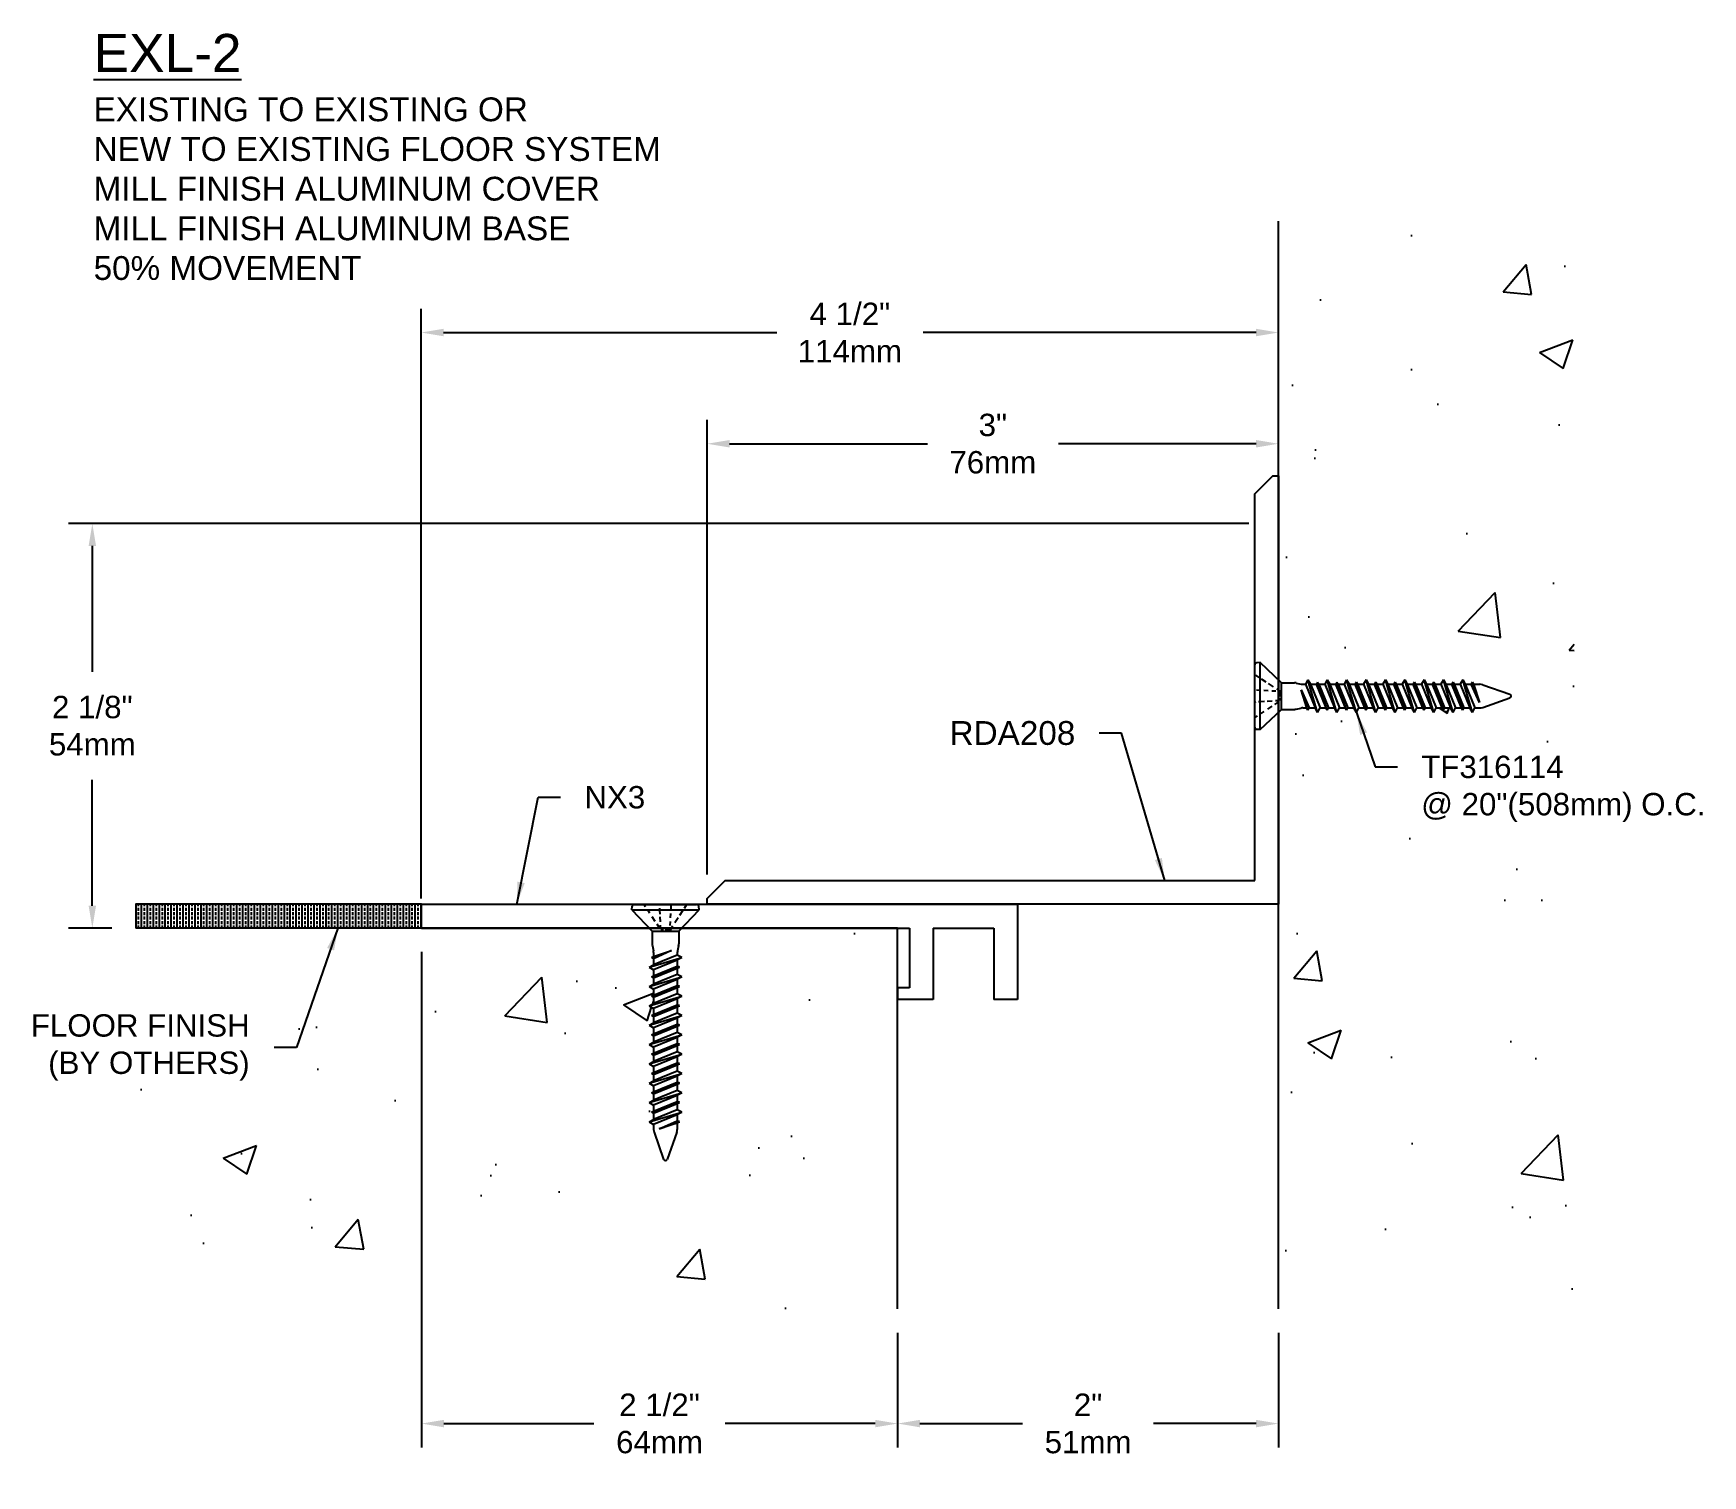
# Model space of a CAD drawing. Header units: inches. Extents: x -0.14 to 8.63, y 0.52 to 8.1.
import ezdxf

# ---------------------------------------------------------------- set-up
doc = ezdxf.new("R2010")
doc.units = ezdxf.units.IN
doc.header["$MEASUREMENT"] = 0
for name, color, linetype in [('Anchors', 4, 'Continuous'), ('Conditions', 1, 'Continuous'), ('Dimensions', 3, 'Continuous'), ('Metals', 7, 'Continuous'), ('Text', 2, 'Continuous')]:
    doc.layers.add(name, color=color, linetype=linetype)
doc.styles.add('Arial', font='arial.ttf')
doc.dimstyles.new('ARIAL', dxfattribs={"dimtxt": 0.1175, "dimasz": 0.1175, "dimexe": 0.125, "dimexo": 0.125, "dimgap": 0.125, "dimtad": 0, "dimtih": 1, "dimtoh": 1, "dimdec": 4, "dimzin": 0, "dimdsep": 46, "dimlunit": 4, "dimtxsty": 'Arial', "dimcen": 0.09, "dimadec": 0, "dimazin": 0, "dimtfac": 1, "dimtdec": 4, "dimtofl": 0, "dimtmove": 0, "dimatfit": 3, "dimfxl": 0, "dimfrac": 2, "dimtolj": 1, "dimtzin": 0, "dimarcsym": 0})

# ---------------------------------------------------------------- blocks, each defined once
blk = doc.blocks.new('TF-316114')
for p, q in [((-0.1634, 0), (0.1634, 0)), ((-0.1042, -0.0127), (-0.1125, 0)), ((-0.1762, -0.0285), (-0.1747, -0.0103)), ((-0.1762, -0.0285), (0.1762, -0.0285)), ((-0.1762, -0.0285), (-0.0698, -0.141)), ((-0.0815, -0.0472), (-0.0915, -0.0321)), ((-0.0533, -0.0902), (-0.0691, -0.0662)), ((-0.0308, -0.0055), (-0.0311, -0.0002)), ((-0.0297, -0.0263), (-0.0301, -0.0195)), ((-0.0284, -0.051), (-0.0294, -0.0323)), ((-0.0263, -0.091), (-0.0277, -0.065)), ((0.0274, -0.0703), (0.0286, -0.0479)), ((0.0297, -0.0255), (0.0306, -0.0085)), ((0.0662, -0.0707), (0.0485, -0.0976)), ((0.0698, -0.141), (0.1762, -0.0285)), ((0.0898, -0.0346), (0.0746, -0.0579)), ((0.1095, -0.0045), (0.0979, -0.0223)), ((0.1762, -0.0285), (0.1747, -0.0103)), ((-0.0698, -0.141), (0.0698, -0.141)), ((-0.0698, -0.141), (-0.0698, -0.2081)), ((-0.0307, -0.1248), (-0.0441, -0.1044)), ((-0.0245, -0.1261), (-0.0253, -0.1097)), ((-0.024, -0.135), (-0.0107, -0.135)), ((-0.0018, -0.135), (0.0183, -0.135)), ((0.0373, -0.1147), (0.024, -0.135)), ((0.024, -0.135), (0.0245, -0.1246)), ((0.0253, -0.1104), (0.0264, -0.0896)), ((0.0698, -0.141), (0.0698, -0.2081)), ((-0.0737, -0.2796), (0.0321, -0.2431)), ((-0.0687, -0.2177), (-0.0633, -0.2437)), ((-0.0623, -0.2734), (0.0321, -0.2431)), ((0.0321, -0.2431), (-0.0623, -0.2858)), ((-0.0623, -0.2533), (-0.0623, -0.2734)), ((0.0622, -0.2533), (0.0622, -0.2667)), ((0.0687, -0.2177), (0.0633, -0.2437)), ((-0.0863, -0.3304), (0.0862, -0.2796)), ((-0.0863, -0.3304), (-0.0623, -0.3175)), ((-0.0863, -0.3304), (-0.0623, -0.3433)), ((-0.0737, -0.2796), (-0.0623, -0.2734)), ((-0.0737, -0.2796), (-0.0623, -0.2858)), ((-0.0737, -0.3812), (0.0737, -0.3304)), ((0.0622, -0.2667), (-0.0623, -0.3175)), ((-0.0623, -0.2858), (-0.0623, -0.3175)), ((0.0622, -0.2925), (-0.0623, -0.3433)), ((-0.0623, -0.375), (0.0622, -0.3242)), ((0.0622, -0.3365), (-0.0623, -0.3873)), ((-0.0623, -0.3433), (-0.0623, -0.375)), ((0.0622, -0.2925), (0.0622, -0.3242)), ((0.0737, -0.3304), (0.0622, -0.3242)), ((0.0737, -0.3304), (0.0622, -0.3365)), ((0.0622, -0.3365), (0.0622, -0.3682)), ((0.0862, -0.2796), (0.0622, -0.2667)), ((0.0862, -0.2796), (0.0622, -0.2925)), ((-0.0863, -0.4319), (0.0862, -0.3812)), ((-0.0863, -0.4319), (-0.0623, -0.419)), ((-0.0863, -0.4319), (-0.0623, -0.4449)), ((-0.0737, -0.3812), (-0.0623, -0.375)), ((-0.0737, -0.3812), (-0.0623, -0.3873)), ((-0.0737, -0.4827), (0.0737, -0.4319)), ((0.0622, -0.3682), (-0.0623, -0.419)), ((-0.0623, -0.3873), (-0.0623, -0.419)), ((0.0622, -0.3941), (-0.0623, -0.4449)), ((-0.0623, -0.4766), (0.0622, -0.4258)), ((0.0622, -0.4381), (-0.0623, -0.4889)), ((0.0862, -0.3812), (0.0622, -0.3682)), ((0.0862, -0.3812), (0.0622, -0.3941)), ((0.0622, -0.3941), (0.0622, -0.4258)), ((0.0737, -0.4319), (0.0622, -0.4258)), ((0.0737, -0.4319), (0.0622, -0.4381)), ((0.0622, -0.4381), (0.0622, -0.4698)), ((-0.0863, -0.5335), (0.0862, -0.4827)), ((-0.0863, -0.5335), (-0.0623, -0.5206)), ((-0.0737, -0.4827), (-0.0623, -0.4766)), ((-0.0737, -0.4827), (-0.0623, -0.4889)), ((-0.0623, -0.4449), (-0.0623, -0.4766)), ((0.0622, -0.4698), (-0.0623, -0.5206)), ((-0.0623, -0.4889), (-0.0623, -0.5206)), ((0.0622, -0.4956), (-0.0623, -0.5464)), ((0.0862, -0.4827), (0.0622, -0.4698)), ((0.0862, -0.4827), (0.0622, -0.4956)), ((0.0622, -0.4956), (0.0622, -0.5273)), ((-0.0863, -0.5335), (-0.0623, -0.5464)), ((-0.0863, -0.6351), (0.0862, -0.5843)), ((-0.0737, -0.5843), (0.0737, -0.5335)), ((-0.0737, -0.5843), (-0.0623, -0.5781)), ((-0.0737, -0.5843), (-0.0623, -0.5904)), ((-0.0623, -0.5781), (0.0622, -0.5273)), ((0.0622, -0.5397), (-0.0623, -0.5904)), ((-0.0623, -0.5464), (-0.0623, -0.5781)), ((0.0622, -0.5714), (-0.0623, -0.6221)), ((-0.0623, -0.5904), (-0.0623, -0.6221)), ((0.0622, -0.5972), (-0.0623, -0.648)), ((0.0737, -0.5335), (0.0622, -0.5273)), ((0.0737, -0.5335), (0.0622, -0.5397)), ((0.0622, -0.5397), (0.0622, -0.5714)), ((0.0862, -0.5843), (0.0622, -0.5714)), ((0.0862, -0.5843), (0.0622, -0.5972)), ((0.0622, -0.5972), (0.0622, -0.6289)), ((-0.0863, -0.6351), (-0.0623, -0.6221)), ((-0.0863, -0.6351), (-0.0623, -0.648)), ((-0.0863, -0.7366), (0.0862, -0.6858)), ((-0.0737, -0.6858), (0.0737, -0.6351)), ((-0.0737, -0.6858), (-0.0623, -0.6797)), ((-0.0737, -0.6858), (-0.0623, -0.692)), ((-0.0623, -0.6797), (0.0622, -0.6289)), ((0.0622, -0.6412), (-0.0623, -0.692)), ((-0.0623, -0.648), (-0.0623, -0.6797)), ((0.0622, -0.6729), (-0.0623, -0.7237)), ((-0.0623, -0.692), (-0.0623, -0.7237)), ((0.0622, -0.6988), (-0.0623, -0.7495)), ((0.0737, -0.6351), (0.0622, -0.6289)), ((0.0737, -0.6351), (0.0622, -0.6412)), ((0.0622, -0.6412), (0.0622, -0.6729)), ((0.0862, -0.6858), (0.0622, -0.6729)), ((0.0862, -0.6858), (0.0622, -0.6988)), ((0.0622, -0.6988), (0.0622, -0.7305)), ((-0.0863, -0.7366), (-0.0623, -0.7237)), ((-0.0863, -0.7366), (-0.0623, -0.7495)), ((-0.0863, -0.8382), (0.0862, -0.7874)), ((-0.0737, -0.7874), (0.0737, -0.7366)), ((-0.0737, -0.7874), (-0.0623, -0.7812)), ((-0.0737, -0.7874), (-0.0623, -0.7936)), ((-0.0623, -0.7812), (0.0622, -0.7305)), ((0.0622, -0.7428), (-0.0623, -0.7936)), ((-0.0623, -0.7495), (-0.0623, -0.7812)), ((0.0622, -0.7745), (-0.0623, -0.8253)), ((0.0737, -0.7366), (0.0622, -0.7305)), ((0.0737, -0.7366), (0.0622, -0.7428)), ((0.0622, -0.7428), (0.0622, -0.7745)), ((0.0862, -0.7874), (0.0622, -0.7745)), ((0.0862, -0.7874), (0.0622, -0.8003)), ((-0.0863, -0.8382), (-0.0623, -0.8253)), ((-0.0863, -0.8382), (-0.0623, -0.8511)), ((-0.0737, -0.889), (0.0737, -0.8382)), ((-0.0623, -0.7936), (-0.0623, -0.8253)), ((0.0622, -0.8003), (-0.0623, -0.8511)), ((-0.0623, -0.8828), (0.0622, -0.832)), ((0.0622, -0.8444), (-0.0623, -0.8951)), ((-0.0623, -0.8511), (-0.0623, -0.8828)), ((0.0622, -0.876), (-0.0623, -0.9268)), ((0.0622, -0.8003), (0.0622, -0.832)), ((0.0737, -0.8382), (0.0622, -0.832)), ((0.0737, -0.8382), (0.0622, -0.8444)), ((0.0622, -0.8444), (0.0622, -0.876)), ((0.0862, -0.889), (0.0622, -0.876)), ((-0.0863, -0.9397), (0.0862, -0.889)), ((-0.0863, -0.9397), (-0.0623, -0.9268)), ((-0.0863, -0.9397), (-0.0623, -0.9527)), ((-0.0737, -0.889), (-0.0623, -0.8828)), ((-0.0737, -0.889), (-0.0623, -0.8951)), ((-0.0737, -0.9905), (0.0737, -0.9397)), ((-0.0623, -0.8951), (-0.0623, -0.9268)), ((0.0622, -0.9019), (-0.0623, -0.9527)), ((-0.0623, -0.9844), (0.0622, -0.9336)), ((0.0622, -0.9459), (-0.0623, -0.9967)), ((-0.0623, -0.9527), (-0.0623, -0.9844)), ((0.0862, -0.889), (0.0622, -0.9019)), ((0.0622, -0.9019), (0.0622, -0.9336)), ((0.0737, -0.9397), (0.0622, -0.9336)), ((0.0737, -0.9397), (0.0622, -0.9459)), ((0.0622, -0.9459), (0.0622, -0.9776)), ((-0.0863, -1.0413), (0.0862, -0.9905)), ((-0.0863, -1.0413), (-0.0623, -1.0284)), ((-0.0863, -1.0413), (-0.0623, -1.0542)), ((-0.0737, -0.9905), (-0.0623, -0.9844)), ((-0.0737, -0.9905), (-0.0623, -0.9967)), ((-0.0737, -1.0921), (0.0737, -1.0413)), ((0.0622, -0.9776), (-0.0623, -1.0284)), ((-0.0623, -0.9967), (-0.0623, -1.0284)), ((0.0622, -1.0035), (-0.0623, -1.0542)), ((-0.0623, -1.0859), (0.0622, -1.0351)), ((0.0622, -1.0475), (-0.0623, -1.0983)), ((0.0862, -0.9905), (0.0622, -0.9776)), ((0.0862, -0.9905), (0.0622, -1.0035)), ((0.0622, -1.0035), (0.0622, -1.0351)), ((0.0737, -1.0413), (0.0622, -1.0351)), ((0.0737, -1.0413), (0.0622, -1.0475)), ((0.0622, -1.0475), (0.0622, -1.0792)), ((-0.0863, -1.1429), (0.0862, -1.0921)), ((-0.0863, -1.1429), (-0.0623, -1.13)), ((-0.0737, -1.0921), (-0.0623, -1.0859)), ((-0.0737, -1.0921), (-0.0623, -1.0983)), ((-0.0623, -1.0542), (-0.0623, -1.0859)), ((0.0622, -1.0792), (-0.0623, -1.13)), ((-0.0623, -1.0983), (-0.0623, -1.13)), ((0.0622, -1.105), (-0.0623, -1.1558)), ((-0.0335, -1.1798), (0.0622, -1.1367)), ((0.0862, -1.0921), (0.0622, -1.0792)), ((0.0862, -1.0921), (0.0622, -1.105)), ((0.0622, -1.105), (0.0622, -1.1367)), ((0.0737, -1.1429), (0.0622, -1.1367)), ((-0.0863, -1.1429), (-0.0623, -1.1558)), ((-0.0623, -1.1558), (-0.0623, -1.1817)), ((-0.0596, -1.197), (-0.0096, -1.3398)), ((-0.0335, -1.1798), (0.0737, -1.1429)), ((0.0622, -1.149), (-0.0335, -1.1798)), ((0.0596, -1.197), (0.0096, -1.3398)), ((0.0737, -1.1429), (0.0622, -1.149)), ((0.0622, -1.149), (0.0622, -1.1817))]:
    blk.add_line(p, q)
for centre, radius, start, end in [((-0.1634, -0.0113), 0.0112, 90, 175), ((0.1634, -0.0113), 0.0112, 5, 90), ((-0.0233, -0.2081), 0.0465, 180, 191.9357), ((-0.1088, -0.2533), 0.0465, 0, 11.9357), ((0.1087, -0.2533), 0.0465, 168.0643, 180), ((0.0233, -0.2081), 0.0465, 348.0643, 0), ((-0.0158, -1.1817), 0.0465, 180, 199.30575), ((0.0158, -1.1817), 0.0465, 340.69425, 0), ((0, -1.3354), 0.0106, 204.10008, 335.89992)]:
    blk.add_arc(centre, radius, start, end)
blk = doc.blocks.new('TF316114')
blk.add_blockref('TF-316114', (0, 0))
blk = doc.blocks.new('*D2')
at = {"layer": 'Defpoints', "color": 0}
for p in [(4.4, 1.398), (6.4, 1.398), (4.4, 0.7959)]:
    blk.add_point(p, dxfattribs=at)
at = {"layer": 'Dimensions', "color": 0, "lineweight": -2}
for p, q in [((4.4, 1.273), (4.4, 0.6709)), ((6.4, 1.273), (6.4, 0.6709)), ((4.5175, 0.7959), (5.0557, 0.7959)), ((6.2825, 0.7959), (5.7444, 0.7959))]:
    blk.add_line(p, q, dxfattribs=at)
at = {"layer": 'Dimensions', "color": 0}
for points in [[(4.5175, 0.8154), (4.5175, 0.7763), (4.4, 0.7959)], [(6.2825, 0.8154), (6.2825, 0.7763), (6.4, 0.7959)]]:
    blk.add_solid(points, dxfattribs=at)
at = {"layer": 'Dimensions', "color": 0, "insert": (5.4, 0.7959), "char_height": 0.1175, "attachment_point": 5, "style": 'Arial'}
blk.add_mtext('\\A1;2"\\P51mm', dxfattribs=at)
blk = doc.blocks.new('*D3')
at = {"layer": 'Defpoints', "color": 0}
for p in [(1.8989, 6.526), (6.4, 6.2143), (1.8989, 3.428)]:
    blk.add_point(p, dxfattribs=at)
at = {"layer": 'Dimensions', "color": 0, "lineweight": -2}
for p, q in [((1.8989, 3.553), (1.8989, 6.651)), ((6.4, 6.3393), (6.4, 6.651)), ((2.0164, 6.526), (3.765, 6.526)), ((6.2825, 6.526), (4.5339, 6.526))]:
    blk.add_line(p, q, dxfattribs=at)
at = {"layer": 'Dimensions', "color": 0}
for points in [[(2.0164, 6.5456), (2.0164, 6.5064), (1.8989, 6.526)], [(6.2825, 6.5456), (6.2825, 6.5064), (6.4, 6.526)]]:
    blk.add_solid(points, dxfattribs=at)
at = {"layer": 'Dimensions', "color": 0, "insert": (4.1494, 6.526), "char_height": 0.1175, "attachment_point": 5, "style": 'Arial'}
blk.add_mtext('\\A1;4 1/2"\\P114mm', dxfattribs=at)
blk = doc.blocks.new('*D4')
at = {"layer": 'Defpoints', "color": 0}
for p in [(6.3688, 5.5228), (0.1719, 3.398), (0.4, 3.398)]:
    blk.add_point(p, dxfattribs=at)
at = {"layer": 'Dimensions', "color": 0, "lineweight": -2}
for p, q in [((6.2438, 5.5228), (0.0469, 5.5228)), ((0.1719, 5.4053), (0.1719, 4.7441)), ((0.1719, 3.5155), (0.1719, 4.1768)), ((0.275, 3.398), (0.0469, 3.398))]:
    blk.add_line(p, q, dxfattribs=at)
at = {"layer": 'Dimensions', "color": 0}
for points in [[(0.1524, 5.4053), (0.1915, 5.4053), (0.1719, 5.5228)], [(0.1524, 3.5155), (0.1915, 3.5155), (0.1719, 3.398)]]:
    blk.add_solid(points, dxfattribs=at)
at = {"layer": 'Dimensions', "color": 0, "insert": (0.1719, 4.4604), "char_height": 0.1175, "attachment_point": 5, "style": 'Arial'}
blk.add_mtext('\\A1;2 1/8"\\P54mm', dxfattribs=at)
blk = doc.blocks.new('*D5')
at = {"layer": 'Defpoints', "color": 0}
for p in [(6.4, 5.9418), (6.4, 5.5228), (3.4, 3.5541)]:
    blk.add_point(p, dxfattribs=at)
at = {"layer": 'Dimensions', "color": 0, "lineweight": -2}
for p, q in [((3.4, 3.6791), (3.4, 6.0668)), ((6.4, 5.6478), (6.4, 6.0668)), ((3.5175, 5.9418), (4.5562, 5.9418)), ((6.2825, 5.9418), (5.2439, 5.9418))]:
    blk.add_line(p, q, dxfattribs=at)
at = {"layer": 'Dimensions', "color": 0}
for points in [[(3.5175, 5.9614), (3.5175, 5.9222), (3.4, 5.9418)], [(6.2825, 5.9614), (6.2825, 5.9222), (6.4, 5.9418)]]:
    blk.add_solid(points, dxfattribs=at)
at = {"layer": 'Dimensions', "color": 0, "insert": (4.9, 5.9418), "char_height": 0.1175, "attachment_point": 5, "style": 'Arial'}
blk.add_mtext('\\A1;3"\\P76mm', dxfattribs=at)
blk = doc.blocks.new('*D6')
at = {"layer": 'Defpoints', "color": 0}
for p in [(1.9, 3.3978), (4.4, 1.398), (4.4, 0.7959)]:
    blk.add_point(p, dxfattribs=at)
at = {"layer": 'Dimensions', "color": 0, "lineweight": -2}
for p, q in [((1.9, 3.2728), (1.9, 0.6709)), ((4.4, 1.273), (4.4, 0.6709)), ((2.0175, 0.7959), (2.8054, 0.7959)), ((4.2825, 0.7959), (3.4947, 0.7959))]:
    blk.add_line(p, q, dxfattribs=at)
at = {"layer": 'Dimensions', "color": 0}
for points in [[(2.0175, 0.8154), (2.0175, 0.7763), (1.9, 0.7959)], [(4.2825, 0.8154), (4.2825, 0.7763), (4.4, 0.7959)]]:
    blk.add_solid(points, dxfattribs=at)
at = {"layer": 'Dimensions', "color": 0, "insert": (3.15, 0.7959), "char_height": 0.1175, "attachment_point": 5, "style": 'Arial'}
blk.add_mtext('\\A1;2 1/2"\\P64mm', dxfattribs=at)
blk = doc.blocks.new('nx3')
for p, q in [((0, 0.375), (0, 0.5)), ((0, 0.5), (3.13, 0.5)), ((3.13, 0.5), (3.13, 0)), ((0, 0.375), (2.562, 0.375)), ((2.562, 0.375), (2.562, 0.062)), ((2.687, 0.375), (2.687, 0)), ((2.687, 0.375), (3.005, 0.375)), ((3.005, 0.375), (3.005, 0)), ((2.5, 0.062), (2.5, 0)), ((2.562, 0.062), (2.5, 0.062)), ((2.687, 0), (2.5, 0)), ((3.13, 0), (3.005, 0))]:
    blk.add_line(p, q)
blk = doc.blocks.new('RDA208')
blk.add_lwpolyline([(2.875, 0.125), (2.875, 2.155), (2.97, 2.25), (3, 2.25), (3, 0), (0, 0), (0, 0.03), (0.095, 0.125)], close=True)

msp = doc.modelspace()

# ---------------------------------------------------------------- hatches: boundary and pattern name
at = {"layer": 'Conditions'}
h = msp.add_hatch(dxfattribs=at)
h.set_pattern_fill('AR-CONC', color=256, scale=0.25, style=0)
h.paths.add_polyline_path([(7.95291, 7.11042), (6.40003, 7.11042), (6.40003, 4.70149), (6.41603, 4.68634), (6.48798, 4.68634), (6.51871, 4.67985, 0.0521265), (6.52833, 4.67884), (6.5417, 4.67884), (6.55462, 4.70284), (6.56755, 4.67884), (6.59924, 4.67884), (6.6054, 4.69029), (6.61157, 4.67884), (6.64326, 4.67884), (6.65618, 4.70284), (6.66911, 4.67884), (6.7008, 4.67884), (6.70697, 4.69029), (6.71313, 4.67884), (6.74482, 4.67884), (6.75775, 4.70284), (6.77067, 4.67884), (6.80236, 4.67884), (6.80853, 4.69029), (6.81469, 4.67884), (6.84638, 4.67884), (6.85931, 4.70284), (6.87223, 4.67884), (6.90393, 4.67884), (6.91009, 4.69029), (6.91625, 4.67884), (6.94795, 4.67884), (6.96087, 4.70284), (6.9738, 4.67884), (7.00549, 4.67884), (7.01165, 4.69029), (7.01782, 4.67884), (7.04951, 4.67884), (7.06243, 4.70284), (7.07536, 4.67884), (7.10705, 4.67884), (7.11322, 4.69029), (7.11938, 4.67884), (7.15107, 4.67884), (7.164, 4.70284), (7.17692, 4.67884), (7.20861, 4.67884), (7.21478, 4.69029), (7.22094, 4.67884), (7.25263, 4.67884), (7.26556, 4.70284), (7.27848, 4.67884), (7.31018, 4.67884), (7.31634, 4.69029), (7.3225, 4.67884), (7.3542, 4.67884), (7.36712, 4.70284), (7.38005, 4.67884), (7.41174, 4.67884), (7.4179, 4.69029), (7.42407, 4.67884), (7.45669, 4.67884, -0.084437), (7.47206, 4.67623), (7.61311, 4.62682, -0.7741233), (7.61311, 4.60637), (7.47206, 4.55696, -0.084437), (7.45669, 4.55434), (7.43083, 4.55434), (7.4179, 4.53034), (7.40498, 4.55434), (7.37329, 4.55434), (7.36712, 4.5429), (7.36096, 4.55434), (7.32927, 4.55434), (7.31634, 4.53034), (7.30342, 4.55434), (7.27172, 4.55434), (7.26556, 4.5429), (7.2594, 4.55434), (7.2277, 4.55434), (7.21478, 4.53034), (7.20185, 4.55434), (7.17016, 4.55434), (7.164, 4.5429), (7.15783, 4.55434), (7.12614, 4.55434), (7.11322, 4.53034), (7.10029, 4.55434), (7.0686, 4.55434), (7.06243, 4.5429), (7.05627, 4.55434), (7.02458, 4.55434), (7.01165, 4.53034), (6.99873, 4.55434), (6.96704, 4.55434), (6.96087, 4.5429), (6.95471, 4.55434), (6.92302, 4.55434), (6.91009, 4.53034), (6.89717, 4.55434), (6.86547, 4.55434), (6.85931, 4.5429), (6.85315, 4.55434), (6.82145, 4.55434), (6.80853, 4.53034), (6.7956, 4.55434), (6.76391, 4.55434), (6.75775, 4.5429), (6.75158, 4.55434), (6.71989, 4.55434), (6.70697, 4.53034), (6.69404, 4.55434), (6.66235, 4.55434), (6.65618, 4.5429), (6.65002, 4.55434), (6.61833, 4.55434), (6.6054, 4.53034), (6.59248, 4.55434), (6.56079, 4.55434), (6.55462, 4.5429), (6.54846, 4.55434), (6.52833, 4.55434, 0.0521265), (6.51871, 4.55334), (6.48798, 4.54684), (6.41603, 4.54684), (6.40003, 4.5317), (6.40003, 3.64784), (6.40003, 1.39804), (7.95291, 1.39804), (7.95291, 3.90103), (7.07483, 3.90103), (7.07483, 4.36221), (7.95291, 4.36221)])
h.paths.add_polyline_path([(7.38567, 1.73024), (7.38567, 1.46821), (6.69701, 1.46821), (6.69701, 1.73024)], flags=16)
h.paths.add_polyline_path([(6.73177, 1.70548), (7.33971, 1.70548), (7.33971, 1.49085), (6.73177, 1.49085)], flags=8)
h = msp.add_hatch(dxfattribs=at)
h.set_pattern_fill('ANSI33', color=256, scale=0.125, angle=45, style=0)
h.set_pattern_definition([(90, (-1.163632, -0.15896), (-0.03125, 7e-18), []), (90, (-1.148007, -0.143335), (-0.03125, 7e-18), [0.015625, -0.0078125])])
h.paths.add_polyline_path([(1.90003, 3.52304), (0.40003, 3.52304), (0.40003, 3.39825), (1.90003, 3.39825)])
h = msp.add_hatch(dxfattribs=at)
h.set_pattern_fill('AR-CONC', color=256, scale=0.25, style=0)
h.paths.add_polyline_path([(4.40003, 3.02304), (4.39886, 3.02304), (4.39886, 3.08504), (4.40003, 3.08504), (4.40003, 3.39804), (3.26612, 3.39804), (3.25078, 3.38184), (3.25078, 3.30989), (3.24428, 3.27916, 0.0521265), (3.24328, 3.26955), (3.24328, 3.25617), (3.26728, 3.24325), (3.24328, 3.23032), (3.24328, 3.19863), (3.25472, 3.19247), (3.24328, 3.18631), (3.24328, 3.15461), (3.26728, 3.14169), (3.24328, 3.12876), (3.24328, 3.09707), (3.25472, 3.09091), (3.24328, 3.08474), (3.24328, 3.05305), (3.26728, 3.04012), (3.24328, 3.0272), (3.24328, 2.99551), (3.25472, 2.98934), (3.24328, 2.98318), (3.24328, 2.95149), (3.26728, 2.93856), (3.24328, 2.92564), (3.24328, 2.89394), (3.25472, 2.88778), (3.24328, 2.88162), (3.24328, 2.84992), (3.26728, 2.837), (3.24328, 2.82407), (3.24328, 2.79238), (3.25472, 2.78622), (3.24328, 2.78006), (3.24328, 2.74836), (3.26728, 2.73544), (3.24328, 2.72251), (3.24328, 2.69082), (3.25472, 2.68466), (3.24328, 2.67849), (3.24328, 2.6468), (3.26728, 2.63387), (3.24328, 2.62095), (3.24328, 2.58926), (3.25472, 2.58309), (3.24328, 2.57693), (3.24328, 2.54524), (3.26728, 2.53231), (3.24328, 2.51939), (3.24328, 2.48769), (3.25472, 2.48153), (3.24328, 2.47537), (3.24328, 2.44367), (3.26728, 2.43075), (3.24328, 2.41782), (3.24328, 2.38613), (3.25472, 2.37997), (3.24328, 2.37381), (3.24328, 2.33327), (3.19125, 2.18476, -0.7741233), (3.1708, 2.18476), (3.11878, 2.33327), (3.11878, 2.36704), (3.09478, 2.37997), (3.11878, 2.39289), (3.11878, 2.42459), (3.10733, 2.43075), (3.11878, 2.43691), (3.11878, 2.46861), (3.09478, 2.48153), (3.11878, 2.49446), (3.11878, 2.52615), (3.10733, 2.53231), (3.11878, 2.53848), (3.11878, 2.57017), (3.09478, 2.58309), (3.11878, 2.59602), (3.11878, 2.62771), (3.10733, 2.63387), (3.11878, 2.64004), (3.11878, 2.67173), (3.09478, 2.68466), (3.11878, 2.69758), (3.11878, 2.72927), (3.10733, 2.73544), (3.11878, 2.7416), (3.11878, 2.77329), (3.09478, 2.78622), (3.11878, 2.79914), (3.11878, 2.83084), (3.10733, 2.837), (3.11878, 2.84316), (3.11878, 2.87486), (3.09478, 2.88778), (3.11878, 2.90071), (3.11878, 2.9324), (3.10733, 2.93856), (3.11878, 2.94473), (3.11878, 2.97642), (3.09478, 2.98934), (3.11878, 3.00227), (3.11878, 3.03396), (3.10733, 3.04012), (3.11878, 3.04629), (3.11878, 3.07798), (3.09478, 3.09091), (3.11878, 3.10383), (3.11878, 3.13552), (3.10733, 3.14169), (3.11878, 3.14785), (3.11878, 3.17954), (3.09478, 3.19247), (3.11878, 3.20539), (3.11878, 3.23709), (3.10733, 3.24325), (3.11878, 3.24941), (3.11878, 3.26955, 0.0521265), (3.11777, 3.27916), (3.11128, 3.30989), (3.11128, 3.38184), (3.09594, 3.39804), (1.89886, 3.39804), (0.40003, 3.39804), (0.40003, 1.39804), (4.40003, 1.39804)])

# ---------------------------------------------------------------- linework, layer by layer
for points in [[(6.40003, 1.39804), (6.40003, 7.11042)], [(1.90003, 3.52304), (0.40003, 3.52304), (0.40003, 3.39825)], [(4.40003, 1.39804), (4.40003, 3.39804), (0.40003, 3.39804)]]:
    msp.add_lwpolyline(points, dxfattribs=at)

# ---------------------------------------------------------------- block references
msp.add_blockref('RDA208', (3.40003, 3.52304))
at = {"layer": 'Anchors', "rotation": 90}
msp.add_blockref('TF316114', (6.27503, 4.61659), dxfattribs=at)
at = {"layer": 'Anchors'}
msp.add_blockref('TF316114', (3.18103, 3.52284), dxfattribs=at)
at = {"layer": 'Metals'}
msp.add_blockref('nx3', (1.90003, 3.02304), dxfattribs=at)

# ---------------------------------------------------------------- texts
at = {"layer": 'Text', "insert": (0.17865, 8.09408), "char_height": 0.2, "width": 4.9375, "attachment_point": 1, "style": 'Arial'}
msp.add_mtext('{\\LEXL-2\\P\\H0.625x;\\lEXISTING TO EXISTING OR\\PNEW TO EXISTING FLOOR SYSTEM\\PMILL FINISH ALUMINUM COVER\\PMILL FINISH ALUMINUM BASE\\P50% MOVEMENT}', dxfattribs=at)
at = {"layer": 'Text', "style": 'Arial'}
for s, insert, char_height, attachment_point in [('RDA208', (5.33303, 4.35849), 0.125, 9), ('TF316114\\P@ 20"(508mm) O.C.', (7.14901, 4.30356), 0.1175, 1), ('NX3', (2.75562, 4.14419), 0.1175, 1), ('FLOOR FINISH\\P(BY OTHERS)', (0.99793, 2.59685), 0.1175, 9)]:
    msp.add_mtext(s, dxfattribs=dict(at, insert=insert, char_height=char_height, attachment_point=attachment_point))

# ---------------------------------------------------------------- dimensions: what is measured, and where the dimension line sits
at = {"layer": 'Dimensions'}
for base, p1, p2, text, picture, middle in [((1.89886, 6.52602), (6.40003, 6.21432), (1.89886, 3.42804), '<>\\P114mm', '*D3', (4.14944, 6.52602)), ((6.40003, 5.9418), (3.40003, 3.55409), (6.40003, 5.52284), '<>\\P76mm', '*D5', (4.90003, 5.9418)), ((4.40003, 0.79586), (1.90003, 3.39784), (4.40003, 1.39804), '<>\\P64mm', '*D6', (3.15003, 0.79586)), ((4.40003, 0.79586), (6.40003, 1.39804), (4.40003, 1.39804), '<>\\P51mm', '*D2', (5.40003, 0.79586))]:
    dim = msp.add_linear_dim(base=base, p1=p1, p2=p2, text=text, dimstyle='ARIAL', dxfattribs=at)
    dim.commit()
    dim.dimension.update_dxf_attribs({"geometry": picture, "text_midpoint": middle})
dim = msp.add_linear_dim(base=(0.17194, 3.39804), p1=(6.36878, 5.52284), p2=(0.40003, 3.39804), angle=90, text='<>\\P54mm', dimstyle='ARIAL', dxfattribs=at)
dim.commit()
dim.dimension.update_dxf_attribs({"geometry": '*D4', "text_midpoint": (0.17194, 4.46044), "dimtype": 160})

# ---------------------------------------------------------------- leaders
at = {"layer": 'Text', "annotation_type": 0, "has_hookline": 1, "hookline_direction": 0}
for points, text_width in [([(6.80853, 4.53034), (6.90651, 4.24481), (7.02401, 4.24481)], 1.46963), ([(2.40003, 3.52284), (2.51312, 4.08544), (2.63062, 4.08544)], 0.29936)]:
    msp.add_leader(points, dimstyle='ARIAL', dxfattribs=dict(at, text_width=text_width))
at = {"layer": 'Text', "annotation_type": 0, "has_hookline": 1, "hookline_direction": 1, "text_width": 0.63864}
msp.add_leader([(5.80219, 3.64804), (5.57553, 4.42099), (5.45803, 4.42099)], dimstyle='ARIAL', override={"dimgap": 0.125, "dimtad": 0}, dxfattribs=at)
at = {"layer": 'Text'}
msp.add_leader([(1.46137, 3.39825), (1.24424, 2.77018), (1.12674, 2.77018)], dimstyle='ARIAL', dxfattribs=at)

doc.saveas('drawing.dxf')
